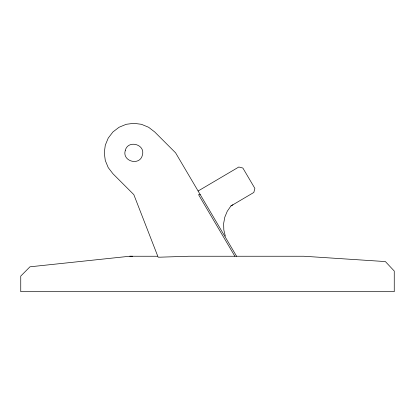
<?xml version="1.0" encoding="UTF-8"?>
<svg xmlns="http://www.w3.org/2000/svg" width="415" height="415" viewBox="0 0 415 415"><rect width="100%" height="100%" fill="white"/><g stroke="black" fill="none" stroke-linecap="round" stroke-linejoin="round"><path stroke-width="0.62" d="M198.111 191.014L238.822 167.006L242.868 168.049L254.877 188.405L253.835 192.451L230.932 205.959L227.275 211.235L224.811 217.159L223.638 223.472L223.815 229.889L225.335 236.125M129.734 256.242L157.778 256.247L158.146 257.186L159.822 257.186L188.841 256.247L303.796 256.242L385.39 261.575L394.25 271.031L394.25 291.693L20.75 291.693L20.75 276.084L29.963 266.809L129.682 256.247L132.546 256.242M230.932 205.954L232.924 204.782M200.243 194.625L198.526 194.625L234.869 256.247M236.581 256.242L175.602 152.85L154.712 131.96L148.591 127.265L141.468 124.313L133.822 123.307L126.176 124.313L119.053 127.265L112.932 131.96L108.237 138.076L105.286 145.203L104.279 152.85L105.286 160.496L108.237 167.619L112.932 173.735L133.822 194.625L157.679 255.977M125.263 150.552C121.901 161.44 139.855 166.249 142.381 155.143C145.748 144.259 127.794 139.445 125.263 150.552"/></g></svg>
